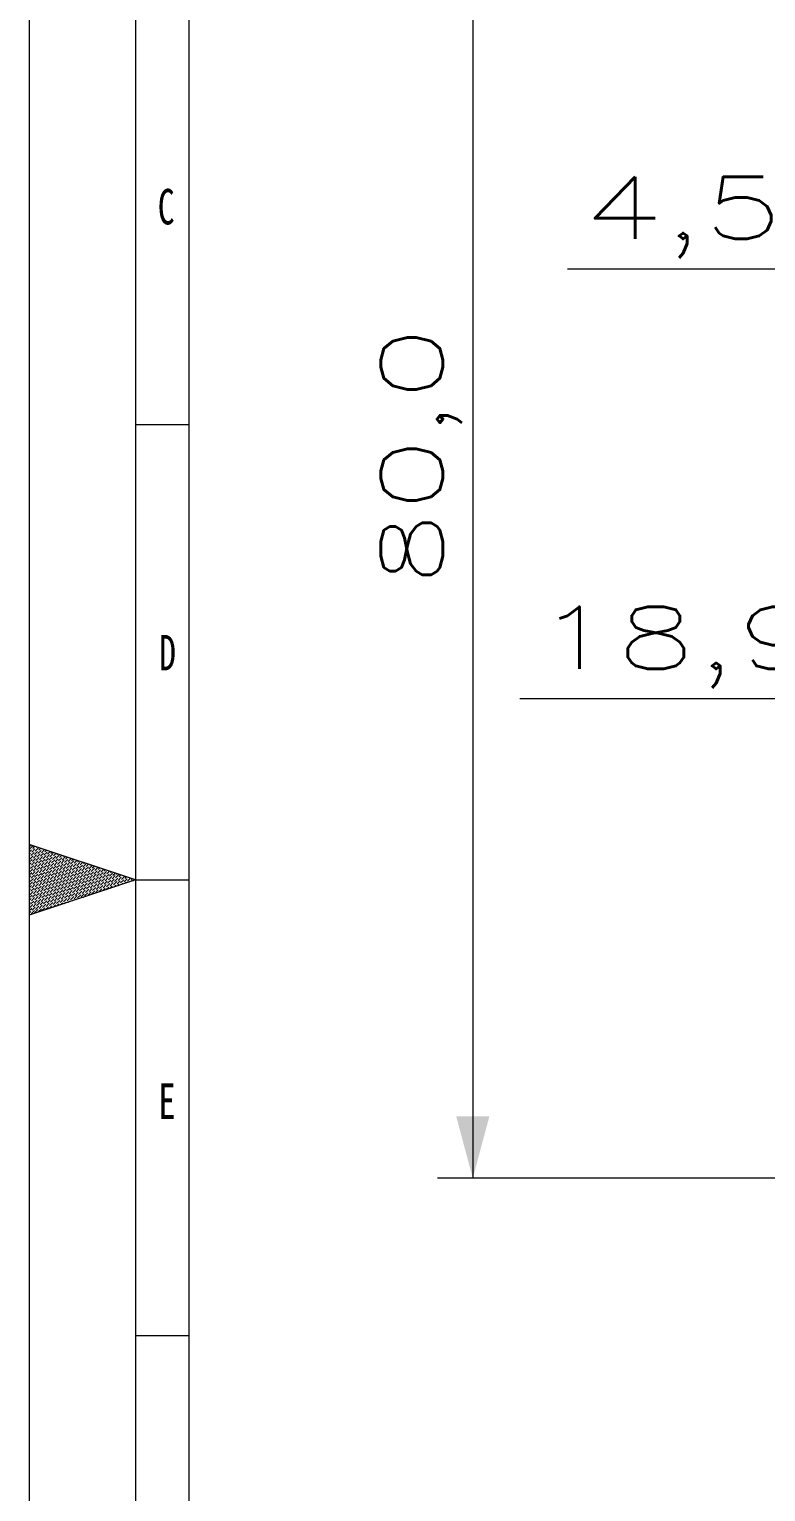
# Model space of a CAD drawing. Header units: millimetres. Extents: x 0 to 297, y 0 to 210.
# Drawn here: x 0 to 41.6, y 70.4 to 152.9 of the extents above; entities that cross this region are included whole.
import ezdxf

# ---------------------------------------------------------------- set-up
doc = ezdxf.new("R2010")
doc.units = ezdxf.units.MM
doc.layers.add('1', color=7, linetype='Continuous', true_color=0xffffff)
doc.styles.add('blockfont', font='simplex.shx')
doc.styles.add('宋体', font='')
doc.styles.get('宋体').set_extended_font_data('宋体')
doc.dimstyles.get("Standard").update_dxf_attribs({"dimtxt": 0.18, "dimasz": 0.18, "dimexe": 0.18, "dimexo": 0.0625, "dimgap": 0.09, "dimtad": 0, "dimtih": 1, "dimtoh": 1, "dimdec": 4, "dimzin": 0, "dimdsep": 46, "dimtxsty": 'Standard', "dimcen": 0.09, "dimadec": 0, "dimazin": 0, "dimtfac": 1, "dimtdec": 4, "dimtofl": 0, "dimtmove": 0, "dimatfit": 3, "dimfxl": 0, "dimtolj": 1, "dimtzin": 0, "dimarcsym": 0})

# ---------------------------------------------------------------- blocks, each defined once
blk = doc.blocks.new('_U1')
at = {"layer": '1', "color": 35, "lineweight": 13}
for p, q in [((52.166, 136.063), (52.166, 141.377)), ((30.372, 139.377), (60.916, 139.377))]:
    blk.add_line(p, q, dxfattribs=at)
at = {"layer": '1', "color": 35, "lineweight": 18}
for points in [[(47.666, 139.377), (44.166, 138.439), (44.166, 140.315), (47.666, 139.377)], [(52.166, 139.377), (55.666, 140.315), (55.666, 138.439), (52.166, 139.377)]]:
    blk.add_solid(points, dxfattribs=at)
at = {"layer": '1', "color": 35, "linetype": 'Continuous', "lineweight": 13, "insert": (31.247, 139.997), "char_height": 3.5, "attachment_point": 7, "line_spacing_factor": 0.903614, "style": 'blockfont'}
blk.add_mtext('\\W1.5064;4,5', dxfattribs=at)
blk = doc.blocks.new('_U2')
at = {"layer": '1', "color": 35, "lineweight": 13}
blk.add_line((66.566, 115.121), (27.674, 115.121), dxfattribs=at)
at = {"layer": '1', "color": 35, "lineweight": 18}
for points in [[(47.666, 115.121), (51.166, 116.058), (51.166, 114.183), (47.666, 115.121)], [(66.566, 115.121), (63.066, 114.183), (63.066, 116.058), (66.566, 115.121)]]:
    blk.add_solid(points, dxfattribs=at)
at = {"layer": '1', "color": 35, "linetype": 'Continuous', "lineweight": 13, "insert": (28.549, 115.74), "char_height": 3.5, "attachment_point": 7, "line_spacing_factor": 0.903614, "style": 'blockfont'}
blk.add_mtext('\\W1.5127;18,9', dxfattribs=at)
blk = doc.blocks.new('_U3')
at = {"layer": '1', "color": 35, "lineweight": 13, "transparency": 16777216}
for p, q in [((47.666, 168.063), (23.028, 168.063)), ((25.028, 168.063), (25.028, 88.063)), ((47.666, 88.063), (23.028, 88.063))]:
    blk.add_line(p, q, dxfattribs=at)
at = {"layer": '1', "color": 35, "lineweight": 18, "transparency": 16777216}
for points in [[(25.028, 168.063), (25.965, 164.563), (24.09, 164.563)], [(25.028, 88.063), (24.09, 91.563), (25.965, 91.563)]]:
    blk.add_solid(points, dxfattribs=at)
at = {"layer": '1', "color": 35, "linetype": 'Continuous', "lineweight": 13, "transparency": 16777216, "insert": (24.408, 121.486), "char_height": 3.5, "attachment_point": 7, "rotation": 90, "line_spacing_factor": 0.903614, "style": 'blockfont'}
blk.add_mtext('\\W1.3945;80,0', dxfattribs=at)

msp = doc.modelspace()

# ---------------------------------------------------------------- linework, layer by layer
at = {"layer": '1', "color": 7, "linetype": 'Continuous', "lineweight": 13}
msp.add_line((0.00002, 209.80001), (0.00002, 0.00001), dxfattribs=at)
at = {"layer": '1', "color": 6, "linetype": 'Continuous', "lineweight": 18}
for p, q in [((6.00002, 207.80001), (6.00002, 2.00001)), ((6.00002, 104.90001), (0.00002, 106.90001)), ((6.00002, 104.90001), (0.00002, 102.90001))]:
    msp.add_line(p, q, dxfattribs=at)
at = {"layer": '1', "color": 7, "linetype": 'Continuous', "lineweight": 18}
for p, q in [((9.00002, 204.80001), (9.00002, 5.00001)), ((6.00002, 104.90001), (9.00002, 104.90001))]:
    msp.add_line(p, q, dxfattribs=at)
at = {"layer": '1', "color": 80, "linetype": 'Continuous', "lineweight": 18}
for p, q in [((6.00002, 130.60001), (9.00002, 130.60001)), ((6.00002, 79.20001), (9.00002, 79.20001))]:
    msp.add_line(p, q, dxfattribs=at)
at = {"layer": '1', "color": 6, "linetype": 'Continuous', "lineweight": 13}
for p, q in [((0.00002, 106.61362), (0.17961, 106.79321)), ((0.00002, 106.46994), (0.12572, 106.59564)), ((0.01796, 106.77525), (0.01796, 106.77525)), ((0.05388, 106.81117), (0.10705, 106.86434)), ((0.0898, 106.27235), (0.26941, 106.45196)), ((0.14368, 106.46992), (0.32329, 106.64952)), ((0.16164, 106.63156), (0.16164, 106.63156)), ((0.19757, 106.66748), (0.32258, 106.79249)), ((0.28737, 106.32623), (0.46697, 106.50584)), ((0.30533, 106.48788), (0.30533, 106.48788)), ((0.34125, 106.5238), (0.52085, 106.7034)), ((0.35921, 106.68544), (0.35921, 106.68544)), ((0.39513, 106.72136), (0.43034, 106.75657)), ((0.48493, 106.38011), (0.66454, 106.55972)), ((0.50289, 106.54176), (0.50289, 106.54176)), ((0.53882, 106.57768), (0.64587, 106.68473)), ((0.6825, 106.434), (0.86139, 106.61289)), ((0.70046, 106.59564), (0.70046, 106.59564)), ((0.73638, 106.63156), (0.75363, 106.64881)), ((0.82618, 106.29031), (1.00579, 106.46992)), ((0.84414, 106.45196), (0.84414, 106.45196)), ((0.88007, 106.48788), (0.96916, 106.57697)), ((1.02375, 106.34419), (1.18468, 106.50513)), ((1.04171, 106.50584), (1.04171, 106.50584)), ((1.22131, 106.39807), (1.29244, 106.4692)), ((0.00002, 106.32625), (0.07184, 106.39807)), ((0.00002, 106.18257), (0.01796, 106.20051)), ((0.00002, 105.8952), (0.16164, 106.05682)), ((0.00002, 105.75152), (0.10776, 105.85926)), ((0.00002, 105.60783), (0.05388, 105.66169)), ((0.03592, 106.07479), (0.21553, 106.25439)), ((0.05388, 106.23643), (0.05388, 106.23643)), ((0.07184, 105.53597), (0.25145, 105.71558)), ((0.0898, 105.69761), (0.0898, 105.69761)), ((0.10776, 106.434), (0.10776, 106.434)), ((0.12572, 105.73354), (0.30533, 105.91314)), ((0.14368, 105.89518), (0.14368, 105.89518)), ((0.17961, 105.9311), (0.35921, 106.11071)), ((0.19757, 106.09275), (0.19757, 106.09275)), ((0.23349, 106.12867), (0.41309, 106.30827)), ((0.25145, 106.29031), (0.25145, 106.29031)), ((0.26941, 105.58985), (0.44901, 105.76946)), ((0.28737, 105.7515), (0.28737, 105.7515)), ((0.32329, 105.78742), (0.50289, 105.96702)), ((0.34125, 105.94906), (0.34125, 105.94906)), ((0.37717, 105.98498), (0.55678, 106.16459)), ((0.39513, 106.14663), (0.39513, 106.14663)), ((0.41309, 105.44617), (0.5927, 105.62577)), ((0.43105, 106.18255), (0.61066, 106.36215)), ((0.44901, 106.34419), (0.44901, 106.34419)), ((0.46697, 105.64373), (0.64658, 105.82334)), ((0.48493, 105.80538), (0.48493, 105.80538)), ((0.52085, 105.8413), (0.70046, 106.0209)), ((0.53882, 106.00294), (0.53882, 106.00294)), ((0.57474, 106.03886), (0.75434, 106.21847)), ((0.5927, 106.20051), (0.5927, 106.20051)), ((0.61066, 105.50005), (0.79026, 105.67965)), ((0.62862, 106.23643), (0.80822, 106.41604)), ((0.62862, 105.66169), (0.62862, 105.66169)), ((0.64658, 106.39807), (0.64658, 106.39807)), ((0.66454, 105.69761), (0.84414, 105.87722)), ((0.6825, 105.85926), (0.6825, 105.85926)), ((0.71842, 105.89518), (0.89803, 106.07479)), ((0.73638, 106.05682), (0.73638, 106.05682)), ((0.7723, 106.09275), (0.95191, 106.27235)), ((0.79026, 106.25439), (0.79026, 106.25439)), ((0.80822, 105.55393), (0.98783, 105.73354)), ((0.82618, 105.71558), (0.82618, 105.71558)), ((0.8621, 105.7515), (1.04171, 105.9311)), ((0.88007, 105.91314), (0.88007, 105.91314)), ((0.91599, 105.94906), (1.09559, 106.12867)), ((0.93395, 106.11071), (0.93395, 106.11071)), ((0.96987, 106.14663), (1.14947, 106.32623)), ((0.98783, 106.30827), (0.98783, 106.30827)), ((1.00579, 105.60781), (1.18539, 105.78742)), ((1.02375, 105.76946), (1.02375, 105.76946)), ((1.05967, 105.80538), (1.23928, 105.98498)), ((1.07763, 105.96702), (1.07763, 105.96702)), ((1.11355, 106.00294), (1.29316, 106.18255)), ((1.13151, 106.16459), (1.13151, 106.16459)), ((1.14947, 105.46413), (1.32908, 105.64373)), ((1.16743, 106.20051), (1.34704, 106.38011)), ((1.16743, 105.62577), (1.16743, 105.62577)), ((1.18539, 106.36215), (1.18539, 106.36215)), ((1.20335, 105.66169), (1.38296, 105.8413)), ((1.22131, 105.82334), (1.22131, 105.82334)), ((1.25724, 105.85926), (1.43684, 106.03886)), ((1.2752, 106.0209), (1.2752, 106.0209)), ((1.31112, 106.05682), (1.49072, 106.23643)), ((1.32908, 106.21847), (1.32908, 106.21847)), ((1.34704, 105.51801), (1.52664, 105.69761)), ((1.365, 106.25439), (1.50797, 106.39736)), ((1.365, 105.67965), (1.365, 105.67965)), ((1.38296, 106.41604), (1.38296, 106.41604)), ((1.40092, 105.71558), (1.58053, 105.89518)), ((1.41888, 105.87722), (1.41888, 105.87722)), ((1.4548, 105.91314), (1.63441, 106.09275)), ((1.47276, 106.07479), (1.47276, 106.07479)), ((1.50868, 106.11071), (1.68829, 106.29031)), ((1.52664, 106.27235), (1.52664, 106.27235)), ((1.5446, 105.57189), (1.72421, 105.7515)), ((1.56256, 106.30827), (1.61573, 106.36144)), ((1.56256, 105.73354), (1.56256, 105.73354)), ((1.59849, 105.76946), (1.77809, 105.94906)), ((1.61645, 105.9311), (1.61645, 105.9311)), ((1.65237, 105.96702), (1.83197, 106.14663)), ((1.67033, 106.12867), (1.67033, 106.12867)), ((1.70625, 106.16459), (1.83126, 106.2896)), ((1.74217, 105.62577), (1.92177, 105.80538)), ((1.76013, 105.78742), (1.76013, 105.78742)), ((1.79605, 105.82334), (1.97566, 106.00294)), ((1.81401, 105.98498), (1.81401, 105.98498)), ((1.84993, 106.0209), (2.02954, 106.20051)), ((1.86789, 106.18255), (1.86789, 106.18255)), ((1.88585, 105.48209), (2.06546, 105.66169)), ((1.90381, 106.21847), (1.93902, 106.25368)), ((1.90381, 105.64373), (1.90381, 105.64373)), ((1.93974, 105.67965), (2.11934, 105.85926)), ((1.9577, 105.8413), (1.9577, 105.8413)), ((1.99362, 105.87722), (2.17322, 106.05682)), ((2.01158, 106.03886), (2.01158, 106.03886)), ((2.0475, 106.07479), (2.15455, 106.18184)), ((2.08342, 105.53597), (2.26302, 105.71558)), ((2.10138, 105.69761), (2.10138, 105.69761)), ((2.1373, 105.73354), (2.31691, 105.91314)), ((2.15526, 105.89518), (2.15526, 105.89518)), ((2.19118, 105.9311), (2.37008, 106.10999)), ((2.20914, 106.09275), (2.20914, 106.09275)), ((2.24506, 106.12867), (2.26231, 106.14591)), ((2.28099, 105.58985), (2.46059, 105.76946)), ((2.29895, 105.7515), (2.29895, 105.7515)), ((2.33487, 105.78742), (2.51447, 105.96702)), ((2.35283, 105.94906), (2.35283, 105.94906)), ((2.38875, 105.98498), (2.47784, 106.07407)), ((2.42467, 105.44617), (2.60427, 105.62577)), ((2.47855, 105.64373), (2.65816, 105.82334)), ((2.49651, 105.80538), (2.49651, 105.80538)), ((2.53243, 105.8413), (2.69336, 106.00223)), ((2.55039, 106.00294), (2.55039, 106.00294)), ((2.62223, 105.50005), (2.80184, 105.67965)), ((2.6402, 105.66169), (2.6402, 105.66169)), ((2.67612, 105.69761), (2.85572, 105.87722)), ((2.69408, 105.85926), (2.69408, 105.85926)), ((2.73, 105.89518), (2.80113, 105.96631)), ((2.8198, 105.55393), (2.99941, 105.73354)), ((2.83776, 105.71558), (2.83776, 105.71558)), ((2.87368, 105.7515), (3.01665, 105.89447)), ((2.89164, 105.91314), (2.89164, 105.91314)), ((3.01737, 105.60781), (3.19697, 105.78742)), ((3.03533, 105.76946), (3.03533, 105.76946)), ((3.07125, 105.80538), (3.12442, 105.85855)), ((3.16105, 105.46413), (3.34066, 105.64373)), ((3.17901, 105.62577), (3.17901, 105.62577)), ((3.21493, 105.66169), (3.33994, 105.7867)), ((3.35862, 105.51801), (3.53822, 105.69761)), ((3.37658, 105.67965), (3.37658, 105.67965)), ((3.4125, 105.71558), (3.44771, 105.75078)), ((3.55618, 105.57189), (3.66323, 105.67894)), ((3.75375, 105.62577), (3.771, 105.64302)), ((0.00002, 105.17678), (0.14368, 105.32044)), ((0.00002, 105.0331), (0.0898, 105.12288)), ((0.00002, 104.88941), (0.03592, 104.92531)), ((0.01796, 105.3384), (0.19757, 105.51801)), ((0.03592, 105.50005), (0.03592, 105.50005)), ((0.05388, 104.79959), (0.23349, 104.97919)), ((0.07184, 104.96123), (0.07184, 104.96123)), ((0.10776, 104.99715), (0.28737, 105.17676)), ((0.12572, 105.1588), (0.12572, 105.1588)), ((0.16164, 105.19472), (0.34125, 105.37433)), ((0.17961, 105.35636), (0.17961, 105.35636)), ((0.19757, 104.6559), (0.37717, 104.83551)), ((0.21553, 105.39229), (0.39513, 105.57189)), ((0.21553, 104.81755), (0.21553, 104.81755)), ((0.23349, 105.55393), (0.23349, 105.55393)), ((0.25145, 104.85347), (0.43105, 105.03308)), ((0.26941, 105.01512), (0.26941, 105.01512)), ((0.30533, 105.05104), (0.48493, 105.23064)), ((0.32329, 105.21268), (0.32329, 105.21268)), ((0.35921, 105.2486), (0.53882, 105.42821)), ((0.37717, 105.41025), (0.37717, 105.41025)), ((0.39513, 104.70979), (0.57474, 104.88939)), ((0.41309, 104.87143), (0.41309, 104.87143)), ((0.43105, 105.60781), (0.43105, 105.60781)), ((0.44901, 104.90735), (0.62862, 105.08696)), ((0.46697, 105.069), (0.46697, 105.069)), ((0.50289, 105.10492), (0.6825, 105.28452)), ((0.52085, 105.26656), (0.52085, 105.26656)), ((0.55678, 105.30248), (0.73638, 105.48209)), ((0.57474, 105.46413), (0.57474, 105.46413)), ((0.5927, 104.76367), (0.7723, 104.94327)), ((0.61066, 104.92531), (0.61066, 104.92531)), ((0.64658, 104.96123), (0.82618, 105.14084)), ((0.66454, 105.12288), (0.66454, 105.12288)), ((0.70046, 105.1588), (0.88007, 105.3384)), ((0.71842, 105.32044), (0.71842, 105.32044)), ((0.73638, 104.61998), (0.91599, 104.79959)), ((0.75434, 105.35636), (0.93395, 105.53597)), ((0.7723, 105.51801), (0.7723, 105.51801)), ((0.79026, 104.81755), (0.96987, 104.99715)), ((0.80822, 104.97919), (0.80822, 104.97919)), ((0.84414, 105.01512), (1.02375, 105.19472)), ((0.8621, 105.17676), (0.8621, 105.17676)), ((0.89803, 105.21268), (1.07763, 105.39229)), ((0.91599, 105.37433), (0.91599, 105.37433)), ((0.93395, 104.67387), (1.11355, 104.85347)), ((0.95191, 105.41025), (1.13151, 105.58985)), ((0.95191, 104.83551), (0.95191, 104.83551)), ((0.96987, 105.57189), (0.96987, 105.57189)), ((0.98783, 104.87143), (1.16743, 105.05104)), ((1.00579, 105.03308), (1.00579, 105.03308)), ((1.04171, 105.069), (1.22131, 105.2486)), ((1.05967, 105.23064), (1.05967, 105.23064)), ((1.09559, 105.26656), (1.2752, 105.44617)), ((1.11355, 105.42821), (1.11355, 105.42821)), ((1.13151, 104.72775), (1.31112, 104.90735)), ((1.14947, 104.88939), (1.14947, 104.88939)), ((1.18539, 104.92531), (1.365, 105.10492)), ((1.20335, 105.08696), (1.20335, 105.08696)), ((1.23928, 105.12288), (1.41888, 105.30248)), ((1.25724, 105.28452), (1.25724, 105.28452)), ((1.29316, 105.32044), (1.47276, 105.50005)), ((1.31112, 105.48209), (1.31112, 105.48209)), ((1.32908, 104.78163), (1.50868, 104.96123)), ((1.34704, 104.94327), (1.34704, 104.94327)), ((1.38296, 104.97919), (1.56256, 105.1588)), ((1.40092, 105.14084), (1.40092, 105.14084)), ((1.43684, 105.17676), (1.61645, 105.35636)), ((1.4548, 105.3384), (1.4548, 105.3384)), ((1.47276, 104.63794), (1.65237, 104.81755)), ((1.49072, 105.37433), (1.67033, 105.55393)), ((1.49072, 104.79959), (1.49072, 104.79959)), ((1.50868, 105.53597), (1.50868, 105.53597)), ((1.52664, 104.83551), (1.70625, 105.01512)), ((1.5446, 104.99715), (1.5446, 104.99715)), ((1.58053, 105.03308), (1.76013, 105.21268)), ((1.59849, 105.19472), (1.59849, 105.19472)), ((1.63441, 105.23064), (1.81401, 105.41025)), ((1.65237, 105.39229), (1.65237, 105.39229)), ((1.67033, 104.69183), (1.84993, 104.87143)), ((1.68829, 105.42821), (1.86789, 105.60781)), ((1.68829, 104.85347), (1.68829, 104.85347)), ((1.70625, 105.58985), (1.70625, 105.58985)), ((1.72421, 104.88939), (1.90381, 105.069)), ((1.74217, 105.05104), (1.74217, 105.05104)), ((1.77809, 105.08696), (1.9577, 105.26656)), ((1.79605, 105.2486), (1.79605, 105.2486)), ((1.83197, 105.28452), (2.01158, 105.46413)), ((1.84993, 105.44617), (1.84993, 105.44617)), ((1.86789, 104.74571), (2.0475, 104.92531)), ((1.88585, 104.90735), (1.88585, 104.90735)), ((1.92177, 104.94327), (2.10138, 105.12288)), ((1.93974, 105.10492), (1.93974, 105.10492)), ((1.97566, 105.14084), (2.15526, 105.32044)), ((1.99362, 105.30248), (1.99362, 105.30248)), ((2.02954, 105.3384), (2.20914, 105.51801)), ((2.0475, 105.50005), (2.0475, 105.50005)), ((2.06546, 104.79959), (2.24506, 104.97919)), ((2.08342, 104.96123), (2.08342, 104.96123)), ((2.11934, 104.99715), (2.29895, 105.17676)), ((2.1373, 105.1588), (2.1373, 105.1588)), ((2.17322, 105.19472), (2.35283, 105.37433)), ((2.19118, 105.35636), (2.19118, 105.35636)), ((2.20914, 104.6559), (2.38875, 104.83551)), ((2.2271, 105.39229), (2.40671, 105.57189)), ((2.2271, 104.81755), (2.2271, 104.81755)), ((2.24506, 105.55393), (2.24506, 105.55393)), ((2.26302, 104.85347), (2.44263, 105.03308)), ((2.28099, 105.01512), (2.28099, 105.01512)), ((2.31691, 105.05104), (2.49651, 105.23064)), ((2.33487, 105.21268), (2.33487, 105.21268)), ((2.37079, 105.2486), (2.55039, 105.42821)), ((2.38875, 105.41025), (2.38875, 105.41025)), ((2.40671, 104.70979), (2.58631, 104.88939)), ((2.42467, 104.87143), (2.42467, 104.87143)), ((2.44263, 105.60781), (2.44263, 105.60781)), ((2.46059, 104.90735), (2.6402, 105.08696)), ((2.47855, 105.069), (2.47855, 105.069)), ((2.51447, 105.10492), (2.69408, 105.28452)), ((2.53243, 105.26656), (2.53243, 105.26656)), ((2.56835, 105.30248), (2.74796, 105.48209)), ((2.58631, 105.46413), (2.58631, 105.46413)), ((2.60427, 104.76367), (2.78388, 104.94327)), ((2.62223, 104.92531), (2.62223, 104.92531)), ((2.65816, 104.96123), (2.83776, 105.14084)), ((2.67612, 105.12288), (2.67612, 105.12288)), ((2.71204, 105.1588), (2.89164, 105.3384)), ((2.73, 105.32044), (2.73, 105.32044)), ((2.74796, 104.61998), (2.92756, 104.79959)), ((2.76592, 105.35636), (2.94552, 105.53597)), ((2.78388, 105.51801), (2.78388, 105.51801)), ((2.80184, 104.81755), (2.98145, 104.99715)), ((2.8198, 104.97919), (2.8198, 104.97919)), ((2.85572, 105.01512), (3.03533, 105.19472)), ((2.87368, 105.17676), (2.87368, 105.17676)), ((2.9096, 105.21268), (3.08921, 105.39229)), ((2.92756, 105.37433), (2.92756, 105.37433)), ((2.94552, 104.67387), (3.12513, 104.85347)), ((2.96348, 105.41025), (3.14309, 105.58985)), ((2.96348, 104.83551), (2.96348, 104.83551)), ((2.98145, 105.57189), (2.98145, 105.57189)), ((2.99941, 104.87143), (3.17901, 105.05104)), ((3.01737, 105.03308), (3.01737, 105.03308)), ((3.05329, 105.069), (3.23289, 105.2486)), ((3.07125, 105.23064), (3.07125, 105.23064)), ((3.10717, 105.26656), (3.28677, 105.44617)), ((3.12513, 105.42821), (3.12513, 105.42821)), ((3.14309, 104.72775), (3.32269, 104.90735)), ((3.16105, 104.88939), (3.16105, 104.88939)), ((3.19697, 104.92531), (3.37658, 105.10492)), ((3.21493, 105.08696), (3.21493, 105.08696)), ((3.25085, 105.12288), (3.43046, 105.30248)), ((3.26881, 105.28452), (3.26881, 105.28452)), ((3.30473, 105.32044), (3.48434, 105.50005)), ((3.32269, 105.48209), (3.32269, 105.48209)), ((3.34066, 104.78163), (3.52026, 104.96123)), ((3.35862, 104.94327), (3.35862, 104.94327)), ((3.39454, 104.97919), (3.57414, 105.1588)), ((3.4125, 105.14084), (3.4125, 105.14084)), ((3.44842, 105.17676), (3.62802, 105.35636)), ((3.46638, 105.3384), (3.46638, 105.3384)), ((3.48434, 104.63794), (3.66394, 104.81755)), ((3.5023, 105.37433), (3.68191, 105.55393)), ((3.5023, 104.79959), (3.5023, 104.79959)), ((3.52026, 105.53597), (3.52026, 105.53597)), ((3.53822, 104.83551), (3.71783, 105.01512)), ((3.55618, 104.99715), (3.55618, 104.99715)), ((3.5921, 105.03308), (3.77171, 105.21268)), ((3.61006, 105.19472), (3.61006, 105.19472)), ((3.64598, 105.23064), (3.82559, 105.41025)), ((3.66394, 105.39229), (3.66394, 105.39229)), ((3.68191, 104.69183), (3.86151, 104.87143)), ((3.69987, 105.42821), (3.87876, 105.6071)), ((3.69987, 104.85347), (3.69987, 104.85347)), ((3.71783, 105.58985), (3.71783, 105.58985)), ((3.73579, 104.88939), (3.91539, 105.069)), ((3.75375, 105.05104), (3.75375, 105.05104)), ((3.78967, 105.08696), (3.96927, 105.26656)), ((3.80763, 105.2486), (3.80763, 105.2486)), ((3.84355, 105.28452), (4.02315, 105.46413)), ((3.86151, 105.44617), (3.86151, 105.44617)), ((3.87947, 104.74571), (4.05908, 104.92531)), ((3.89743, 105.48209), (3.98652, 105.57118)), ((3.89743, 104.90735), (3.89743, 104.90735)), ((3.93335, 104.94327), (4.11296, 105.12288)), ((3.95131, 105.10492), (3.95131, 105.10492)), ((3.98723, 105.14084), (4.16684, 105.32044)), ((4.00519, 105.30248), (4.00519, 105.30248)), ((4.04112, 105.3384), (4.20205, 105.49934)), ((4.05908, 105.50005), (4.05908, 105.50005)), ((4.07704, 104.79959), (4.25664, 104.97919)), ((4.095, 104.96123), (4.095, 104.96123)), ((4.13092, 104.99715), (4.31052, 105.17676)), ((4.14888, 105.1588), (4.14888, 105.1588)), ((4.1848, 105.19472), (4.3644, 105.37433)), ((4.20276, 105.35636), (4.20276, 105.35636)), ((4.22072, 104.6559), (4.40033, 104.83551)), ((4.23868, 105.39229), (4.30981, 105.46342)), ((4.23868, 104.81755), (4.23868, 104.81755)), ((4.2746, 104.85347), (4.45421, 105.03308)), ((4.29256, 105.01512), (4.29256, 105.01512)), ((4.32848, 105.05104), (4.50809, 105.23064)), ((4.34644, 105.21268), (4.34644, 105.21268)), ((4.38236, 105.2486), (4.52534, 105.39157)), ((4.40033, 105.41025), (4.40033, 105.41025)), ((4.41829, 104.70979), (4.59789, 104.88939)), ((4.43625, 104.87143), (4.43625, 104.87143)), ((4.47217, 104.90735), (4.65177, 105.08696)), ((4.49013, 105.069), (4.49013, 105.069)), ((4.52605, 105.10492), (4.70565, 105.28452)), ((4.54401, 105.26656), (4.54401, 105.26656)), ((4.57993, 105.30248), (4.6331, 105.35565)), ((4.61585, 104.76367), (4.79546, 104.94327)), ((4.63381, 104.92531), (4.63381, 104.92531)), ((4.66973, 104.96123), (4.84934, 105.14084)), ((4.68769, 105.12288), (4.68769, 105.12288)), ((4.72361, 105.1588), (4.84863, 105.28381)), ((4.75954, 104.61998), (4.93914, 104.79959)), ((4.81342, 104.81755), (4.99302, 104.99715)), ((4.83138, 104.97919), (4.83138, 104.97919)), ((4.8673, 105.01512), (5.0469, 105.19472)), ((4.88526, 105.17676), (4.88526, 105.17676)), ((4.92118, 105.21268), (4.95639, 105.24789)), ((4.9571, 104.67387), (5.13671, 104.85347)), ((4.97506, 104.83551), (4.97506, 104.83551)), ((5.01098, 104.87143), (5.19059, 105.05104)), ((5.02894, 105.03308), (5.02894, 105.03308)), ((5.06486, 105.069), (5.17192, 105.17605)), ((5.15467, 104.72775), (5.33427, 104.90735)), ((5.17263, 104.88939), (5.17263, 104.88939)), ((5.20855, 104.92531), (5.38744, 105.10421)), ((5.22651, 105.08696), (5.22651, 105.08696)), ((5.26243, 105.12288), (5.27968, 105.14013)), ((5.35223, 104.78163), (5.53184, 104.96123)), ((5.37019, 104.94327), (5.37019, 104.94327)), ((5.40611, 104.97919), (5.4952, 105.06828)), ((5.51388, 104.79959), (5.51388, 104.79959)), ((5.5498, 104.83551), (5.71073, 104.99644)), ((5.56776, 104.99715), (5.56776, 104.99715)), ((5.63697, 104.77899), (5.67552, 104.81755)), ((5.71144, 104.85347), (5.71144, 104.85347)), ((5.74736, 104.88939), (5.81849, 104.96052)), ((5.85249, 104.85084), (5.87309, 104.87143)), ((5.90901, 104.90735), (5.90901, 104.90735)), ((0.00002, 104.60204), (0.17961, 104.78163)), ((0.00002, 104.45836), (0.12572, 104.58406)), ((0.00002, 104.31468), (0.07184, 104.3865)), ((0.00002, 104.17099), (0.01796, 104.18893)), ((0.00002, 103.88362), (0.16164, 104.04525)), ((0.01796, 104.76367), (0.01796, 104.76367)), ((0.03592, 104.06321), (0.21553, 104.24281)), ((0.05388, 104.22485), (0.05388, 104.22485)), ((0.0898, 104.26077), (0.26941, 104.44038)), ((0.10776, 104.42242), (0.10776, 104.42242)), ((0.14368, 104.45834), (0.32329, 104.63794)), ((0.16164, 104.61998), (0.16164, 104.61998)), ((0.17961, 103.91952), (0.35921, 104.09913)), ((0.19757, 104.08117), (0.19757, 104.08117)), ((0.23349, 104.11709), (0.41309, 104.29669)), ((0.25145, 104.27873), (0.25145, 104.27873)), ((0.28737, 104.31466), (0.46697, 104.49426)), ((0.30533, 104.4763), (0.30533, 104.4763)), ((0.34125, 104.51222), (0.52085, 104.69183)), ((0.35921, 104.67387), (0.35921, 104.67387)), ((0.37717, 103.97341), (0.55678, 104.15301)), ((0.39513, 104.13505), (0.39513, 104.13505)), ((0.43105, 104.17097), (0.61066, 104.35058)), ((0.44901, 104.33262), (0.44901, 104.33262)), ((0.48493, 104.36854), (0.66454, 104.54814)), ((0.50289, 104.53018), (0.50289, 104.53018)), ((0.52085, 103.82972), (0.70046, 104.00933)), ((0.53882, 104.5661), (0.71842, 104.74571)), ((0.53882, 103.99137), (0.53882, 103.99137)), ((0.55678, 104.72775), (0.55678, 104.72775)), ((0.57474, 104.02729), (0.75434, 104.20689)), ((0.5927, 104.18893), (0.5927, 104.18893)), ((0.62862, 104.22485), (0.80822, 104.40446)), ((0.64658, 104.3865), (0.64658, 104.3865)), ((0.6825, 104.42242), (0.8621, 104.60202)), ((0.70046, 104.58406), (0.70046, 104.58406)), ((0.71842, 103.8836), (0.89803, 104.06321)), ((0.73638, 104.04525), (0.73638, 104.04525)), ((0.75434, 104.78163), (0.75434, 104.78163)), ((0.7723, 104.08117), (0.95191, 104.26077)), ((0.79026, 104.24281), (0.79026, 104.24281)), ((0.82618, 104.27873), (1.00579, 104.45834)), ((0.84414, 104.44038), (0.84414, 104.44038)), ((0.88007, 104.4763), (1.05967, 104.6559)), ((0.89803, 104.63794), (0.89803, 104.63794)), ((0.91599, 103.93748), (1.09559, 104.11709)), ((0.93395, 104.09913), (0.93395, 104.09913)), ((0.96987, 104.13505), (1.14947, 104.31466)), ((0.98783, 104.29669), (0.98783, 104.29669)), ((1.02375, 104.33262), (1.20335, 104.51222)), ((1.04171, 104.49426), (1.04171, 104.49426)), ((1.07763, 104.53018), (1.25724, 104.70979)), ((1.09559, 104.69183), (1.09559, 104.69183)), ((1.11355, 103.99137), (1.29316, 104.17097)), ((1.13151, 104.15301), (1.13151, 104.15301)), ((1.16743, 104.18893), (1.34704, 104.36854)), ((1.18539, 104.35058), (1.18539, 104.35058)), ((1.22131, 104.3865), (1.40092, 104.5661)), ((1.23928, 104.54814), (1.23928, 104.54814)), ((1.25724, 103.84768), (1.43684, 104.02729)), ((1.2752, 104.58406), (1.4548, 104.76367)), ((1.2752, 104.00933), (1.2752, 104.00933)), ((1.29316, 104.74571), (1.29316, 104.74571)), ((1.31112, 104.04525), (1.49072, 104.22485)), ((1.32908, 104.20689), (1.32908, 104.20689)), ((1.365, 104.24281), (1.5446, 104.42242)), ((1.38296, 104.40446), (1.38296, 104.40446)), ((1.41888, 104.44038), (1.59849, 104.61998)), ((1.43684, 104.60202), (1.43684, 104.60202)), ((1.4548, 103.90156), (1.63441, 104.08117)), ((1.47276, 104.06321), (1.47276, 104.06321)), ((1.50868, 104.09913), (1.68829, 104.27873)), ((1.52664, 104.26077), (1.52664, 104.26077)), ((1.56256, 104.29669), (1.74217, 104.4763)), ((1.58053, 104.45834), (1.58053, 104.45834)), ((1.61645, 104.49426), (1.79605, 104.67387)), ((1.63441, 104.6559), (1.63441, 104.6559)), ((1.65237, 103.95544), (1.83197, 104.13505)), ((1.67033, 104.11709), (1.67033, 104.11709)), ((1.70625, 104.15301), (1.88585, 104.33262)), ((1.72421, 104.31466), (1.72421, 104.31466)), ((1.76013, 104.35058), (1.93974, 104.53018)), ((1.77809, 104.51222), (1.77809, 104.51222)), ((1.79605, 103.81176), (1.97566, 103.99137)), ((1.81401, 104.54814), (1.99362, 104.72775)), ((1.83197, 104.70979), (1.83197, 104.70979)), ((1.84993, 104.00933), (2.02954, 104.18893)), ((1.86789, 104.17097), (1.86789, 104.17097)), ((1.90381, 104.20689), (2.08342, 104.3865)), ((1.92177, 104.36854), (1.92177, 104.36854)), ((1.9577, 104.40446), (2.1373, 104.58406)), ((1.97566, 104.5661), (1.97566, 104.5661)), ((1.99362, 103.86564), (2.17322, 104.04525)), ((2.01158, 104.60202), (2.19118, 104.78163)), ((2.01158, 104.02729), (2.01158, 104.02729)), ((2.02954, 104.76367), (2.02954, 104.76367)), ((2.0475, 104.06321), (2.2271, 104.24281)), ((2.06546, 104.22485), (2.06546, 104.22485)), ((2.10138, 104.26077), (2.28099, 104.44038)), ((2.11934, 104.42242), (2.11934, 104.42242)), ((2.15526, 104.45834), (2.33487, 104.63794)), ((2.17322, 104.61998), (2.17322, 104.61998)), ((2.19118, 103.91952), (2.37079, 104.09913)), ((2.20914, 104.08117), (2.20914, 104.08117)), ((2.24506, 104.11709), (2.42467, 104.29669)), ((2.26302, 104.27873), (2.26302, 104.27873)), ((2.29895, 104.31466), (2.47855, 104.49426)), ((2.31691, 104.4763), (2.31691, 104.4763)), ((2.35283, 104.51222), (2.53243, 104.69183)), ((2.37079, 104.67387), (2.37079, 104.67387)), ((2.38875, 103.97341), (2.56835, 104.15301)), ((2.40671, 104.13505), (2.40671, 104.13505)), ((2.44263, 104.17097), (2.62223, 104.35058)), ((2.46059, 104.33262), (2.46059, 104.33262)), ((2.49651, 104.36854), (2.67612, 104.54814)), ((2.51447, 104.53018), (2.51447, 104.53018)), ((2.53243, 103.82972), (2.71204, 104.00933)), ((2.55039, 104.5661), (2.73, 104.74571)), ((2.55039, 103.99137), (2.55039, 103.99137)), ((2.56835, 104.72775), (2.56835, 104.72775)), ((2.58631, 104.02729), (2.76592, 104.20689)), ((2.60427, 104.18893), (2.60427, 104.18893)), ((2.6402, 104.22485), (2.8198, 104.40446)), ((2.65816, 104.3865), (2.65816, 104.3865)), ((2.69408, 104.42242), (2.87368, 104.60202)), ((2.71204, 104.58406), (2.71204, 104.58406)), ((2.73, 103.8836), (2.9096, 104.06321)), ((2.74796, 104.04525), (2.74796, 104.04525)), ((2.76592, 104.78163), (2.76592, 104.78163)), ((2.78388, 104.08117), (2.96348, 104.26077)), ((2.80184, 104.24281), (2.80184, 104.24281)), ((2.83776, 104.27873), (3.01737, 104.45834)), ((2.85572, 104.44038), (2.85572, 104.44038)), ((2.89164, 104.4763), (3.07125, 104.6559)), ((2.9096, 104.63794), (2.9096, 104.63794)), ((2.92756, 103.93748), (3.10717, 104.11709)), ((2.94552, 104.09913), (2.94552, 104.09913)), ((2.98145, 104.13505), (3.16105, 104.31466)), ((2.99941, 104.29669), (2.99941, 104.29669)), ((3.03533, 104.33262), (3.21493, 104.51222)), ((3.05329, 104.49426), (3.05329, 104.49426)), ((3.08921, 104.53018), (3.26881, 104.70979)), ((3.10717, 104.69183), (3.10717, 104.69183)), ((3.12513, 103.99137), (3.30473, 104.17097)), ((3.14309, 104.15301), (3.14309, 104.15301)), ((3.17901, 104.18893), (3.35862, 104.36854)), ((3.19697, 104.35058), (3.19697, 104.35058)), ((3.23289, 104.3865), (3.4125, 104.5661)), ((3.25085, 104.54814), (3.25085, 104.54814)), ((3.28677, 104.58406), (3.46638, 104.76367)), ((3.28677, 104.00933), (3.28677, 104.00933)), ((3.30473, 104.74571), (3.30473, 104.74571)), ((3.32269, 104.04525), (3.5023, 104.22485)), ((3.34066, 104.20689), (3.34066, 104.20689)), ((3.37658, 104.24281), (3.55618, 104.42242)), ((3.39454, 104.40446), (3.39454, 104.40446)), ((3.43046, 104.44038), (3.61006, 104.61998)), ((3.44842, 104.60202), (3.44842, 104.60202)), ((3.48434, 104.06321), (3.48434, 104.06321)), ((3.52026, 104.09913), (3.69987, 104.27873)), ((3.53822, 104.26077), (3.53822, 104.26077)), ((3.57414, 104.29669), (3.75375, 104.4763)), ((3.5921, 104.45834), (3.5921, 104.45834)), ((3.62802, 104.49426), (3.80763, 104.67387)), ((3.64598, 104.6559), (3.64598, 104.6559)), ((3.71783, 104.15301), (3.89743, 104.33262)), ((3.73579, 104.31466), (3.73579, 104.31466)), ((3.77171, 104.35058), (3.95131, 104.53018)), ((3.78967, 104.51222), (3.78967, 104.51222)), ((3.82559, 104.54814), (4.00519, 104.72775)), ((3.84355, 104.70979), (3.84355, 104.70979)), ((3.91539, 104.20689), (4.095, 104.3865)), ((3.93335, 104.36854), (3.93335, 104.36854)), ((3.96927, 104.40446), (4.14888, 104.58406)), ((3.98723, 104.5661), (3.98723, 104.5661)), ((4.02315, 104.60202), (4.20276, 104.78163)), ((4.04112, 104.76367), (4.04112, 104.76367)), ((4.12828, 104.2761), (4.29256, 104.44038)), ((4.13092, 104.42242), (4.13092, 104.42242)), ((4.16684, 104.45834), (4.34644, 104.63794)), ((4.1848, 104.61998), (4.1848, 104.61998)), ((4.32848, 104.4763), (4.32848, 104.4763)), ((4.34381, 104.34794), (4.49013, 104.49426)), ((4.3644, 104.51222), (4.54401, 104.69183)), ((4.38236, 104.67387), (4.38236, 104.67387)), ((4.52605, 104.53018), (4.52605, 104.53018)), ((4.55934, 104.41978), (4.68769, 104.54814)), ((4.56197, 104.5661), (4.74158, 104.74571)), ((4.57993, 104.72775), (4.57993, 104.72775)), ((4.72361, 104.58406), (4.72361, 104.58406)), ((4.77486, 104.49163), (4.88526, 104.60202)), ((4.7775, 104.78163), (4.7775, 104.78163)), ((4.92118, 104.63794), (4.92118, 104.63794)), ((4.99039, 104.56347), (5.08282, 104.6559)), ((5.11875, 104.69183), (5.11875, 104.69183)), ((5.20591, 104.63531), (5.28039, 104.70979)), ((5.31631, 104.74571), (5.31631, 104.74571)), ((5.42144, 104.70715), (5.47796, 104.76367)), ((0.00002, 103.73994), (0.10776, 103.84768)), ((0.00002, 103.59626), (0.05388, 103.65012)), ((0.00002, 103.1652), (0.14368, 103.30887)), ((0.01796, 103.32683), (0.19757, 103.50643)), ((0.03592, 103.48847), (0.03592, 103.48847)), ((0.07184, 103.52439), (0.25145, 103.704)), ((0.0898, 103.68604), (0.0898, 103.68604)), ((0.10776, 102.98558), (0.28737, 103.16518)), ((0.12572, 103.72196), (0.30533, 103.90156)), ((0.14368, 103.8836), (0.14368, 103.8836)), ((0.16164, 103.18314), (0.34125, 103.36275)), ((0.17961, 103.34479), (0.17961, 103.34479)), ((0.21553, 103.38071), (0.39513, 103.56031)), ((0.23349, 103.54235), (0.23349, 103.54235)), ((0.26941, 103.57827), (0.44901, 103.75788)), ((0.28737, 103.73992), (0.28737, 103.73992)), ((0.30533, 103.03946), (0.48493, 103.21906)), ((0.32329, 103.77584), (0.50289, 103.95544)), ((0.32329, 103.2011), (0.32329, 103.2011)), ((0.34125, 103.93748), (0.34125, 103.93748)), ((0.35921, 103.23702), (0.53882, 103.41663)), ((0.37717, 103.39867), (0.37717, 103.39867)), ((0.41309, 103.43459), (0.5927, 103.6142)), ((0.43105, 103.59623), (0.43105, 103.59623)), ((0.46697, 103.63216), (0.64658, 103.81176)), ((0.48493, 103.7938), (0.48493, 103.7938)), ((0.50289, 103.09334), (0.6825, 103.27295)), ((0.52085, 103.25498), (0.52085, 103.25498)), ((0.55678, 103.29091), (0.73638, 103.47051)), ((0.57474, 103.45255), (0.57474, 103.45255)), ((0.61066, 103.48847), (0.79026, 103.66808)), ((0.62862, 103.65012), (0.62862, 103.65012)), ((0.66454, 103.68604), (0.84414, 103.86564)), ((0.6825, 103.84768), (0.6825, 103.84768)), ((0.70046, 103.14722), (0.88007, 103.32683)), ((0.71842, 103.30887), (0.71842, 103.30887)), ((0.75434, 103.34479), (0.93395, 103.52439)), ((0.7723, 103.50643), (0.7723, 103.50643)), ((0.80822, 103.54235), (0.98783, 103.72196)), ((0.82618, 103.704), (0.82618, 103.704)), ((0.8621, 103.73992), (1.04171, 103.91952)), ((0.88007, 103.90156), (0.88007, 103.90156)), ((0.89803, 103.2011), (1.07763, 103.38071)), ((0.91599, 103.36275), (0.91599, 103.36275)), ((0.95191, 103.39867), (1.13151, 103.57827)), ((0.96987, 103.56031), (0.96987, 103.56031)), ((1.00579, 103.59623), (1.18539, 103.77584)), ((1.02375, 103.75788), (1.02375, 103.75788)), ((1.05967, 103.7938), (1.23928, 103.97341)), ((1.07763, 103.95544), (1.07763, 103.95544)), ((1.11092, 103.27031), (1.2752, 103.43459)), ((1.11355, 103.41663), (1.11355, 103.41663)), ((1.14947, 103.45255), (1.32908, 103.63216)), ((1.16743, 103.6142), (1.16743, 103.6142)), ((1.20335, 103.65012), (1.38296, 103.82972)), ((1.22131, 103.81176), (1.22131, 103.81176)), ((1.31112, 103.47051), (1.31112, 103.47051)), ((1.32644, 103.34215), (1.47276, 103.48847)), ((1.34704, 103.50643), (1.52664, 103.68604)), ((1.365, 103.66808), (1.365, 103.66808)), ((1.40092, 103.704), (1.58053, 103.8836)), ((1.41888, 103.86564), (1.41888, 103.86564)), ((1.50868, 103.52439), (1.50868, 103.52439)), ((1.54197, 103.41399), (1.67033, 103.54235)), ((1.5446, 103.56031), (1.72421, 103.73992)), ((1.56256, 103.72196), (1.56256, 103.72196)), ((1.59849, 103.75788), (1.77809, 103.93748)), ((1.61645, 103.91952), (1.61645, 103.91952)), ((1.70625, 103.57827), (1.70625, 103.57827)), ((1.74217, 103.6142), (1.92177, 103.7938)), ((1.7575, 103.48584), (1.86789, 103.59623)), ((1.76013, 103.77584), (1.76013, 103.77584)), ((1.81401, 103.97341), (1.81401, 103.97341)), ((1.90381, 103.63216), (1.90381, 103.63216)), ((1.93974, 103.66808), (2.11934, 103.84768)), ((1.9577, 103.82972), (1.9577, 103.82972)), ((1.97302, 103.55768), (2.06546, 103.65012)), ((2.10138, 103.68604), (2.10138, 103.68604)), ((2.1373, 103.72196), (2.31691, 103.90156)), ((2.15526, 103.8836), (2.15526, 103.8836)), ((2.18855, 103.62952), (2.26302, 103.704)), ((2.29895, 103.73992), (2.29895, 103.73992)), ((2.33487, 103.77584), (2.51447, 103.95544)), ((2.35283, 103.93748), (2.35283, 103.93748)), ((2.40407, 103.70136), (2.46059, 103.75788)), ((2.49651, 103.7938), (2.49651, 103.7938)), ((2.6196, 103.7732), (2.65816, 103.81176)), ((2.69408, 103.84768), (2.69408, 103.84768)), ((2.83513, 103.84505), (2.85572, 103.86564)), ((2.89164, 103.90156), (2.89164, 103.90156)), ((3.05065, 103.91689), (3.05329, 103.91952)), ((3.08921, 103.95544), (3.08921, 103.95544)), ((0.00002, 103.02152), (0.0898, 103.1113)), ((0.03329, 102.9111), (0.03592, 102.91374)), ((0.07184, 102.94966), (0.07184, 102.94966)), ((0.12572, 103.14722), (0.12572, 103.14722)), ((0.26941, 103.00354), (0.26941, 103.00354)), ((0.46697, 103.05742), (0.46697, 103.05742))]:
    msp.add_line(p, q, dxfattribs=at)

# ---------------------------------------------------------------- block references
at = {"layer": '1', "color": 35, "linetype": 'Continuous', "lineweight": 13}
for name in ['_U1', '_U2']:
    msp.add_blockref(name, (0, 0), dxfattribs=at)

# ---------------------------------------------------------------- texts
at = {"layer": '1', "color": 80, "lineweight": 18, "style": '宋体', "width": 0.7}
for s, p in [('C', (7.24947, 141.88424)), ('D', (7.32939, 116.71983)), ('E', (7.29673, 91.41284))]:
    msp.add_text(s, height=2, dxfattribs=at).set_placement(p)

# ---------------------------------------------------------------- dimensions: what is measured, and where the dimension line sits
at = {"layer": '1', "color": 35, "linetype": 'Continuous', "lineweight": 13}
dim = msp.add_linear_dim(base=(25.02758, 88.06342), p1=(47.66638, 168.06342), p2=(47.66638, 88.06342), angle=90, dimstyle='Standard', override={"dimtxt": 3.5, "dimasz": 3.5, "dimexe": 2, "dimexo": 0, "dimgap": 1.75, "dimtad": 1, "dimtih": 0, "dimtoh": 0, "dimdec": 1, "dimlfac": 1, "dimdsep": 44, "dimlunit": 2, "dimtxsty": 'blockfont', "dimsah": 1, "dimse1": 0, "dimse2": 0, "dimsd1": 0, "dimsd2": 0, "dimclrd": 35, "dimclre": 35, "dimclrt": 35, "dimtol": 0, "dimtm": -0.1, "dimtfac": 1, "dimtdec": 2, "dimtofl": 1, "dimtmove": 0, "dimatfit": 2, "dimlwd": 13, "dimlwe": 13}, dxfattribs=at)
dim.commit()
dim.dimension.update_dxf_attribs({"geometry": '_U3', "text_midpoint": (25.02758, 128.06342), "dimtype": 160})

doc.saveas('drawing.dxf')
